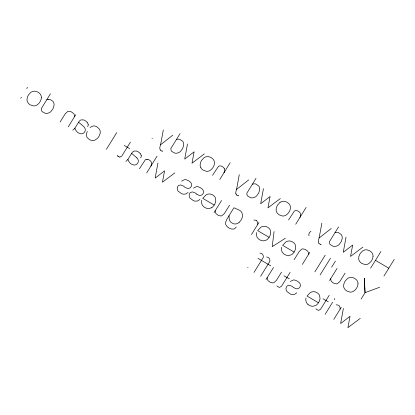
<?xml version="1.0" encoding="UTF-8"?>
<svg xmlns="http://www.w3.org/2000/svg" width="415" height="415" viewBox="0 0 415 415"><rect width="100%" height="100%" fill="white"/><g stroke="black" fill="none" stroke-linecap="round" stroke-linejoin="round"><path stroke-width="0.62" d="M257.782 224.302L257.648 222.471L256.921 221.019A2.355 2.303 -6.7 0 0 256.418 220.624M340.118 309.113L339.984 307.282L339.252 305.829A2.355 2.303 -6.7 0 0 338.754 305.435A4.871 4.757 -6.7 0 0 336.207 304.869M229.023 215.681L229.225 219.26L230.221 221.517A5.639 5.509 -6.7 0 0 231.186 222.549L233.884 223.867A5.302 5.177 -6.7 0 0 235.813 223.934L236.789 223.706A7.008 6.848 -6.7 0 0 239.045 222.482M274.092 231.539L272.204 246.671L285.416 238.2M157.933 162.971L155.169 178.092L164.579 170.83L162.447 182.216L174.808 172.894M187.481 143.953L184.716 159.075L194.127 151.812L191.995 163.199L204.356 153.877M263.452 188.628L260.687 203.749L270.098 196.487L267.966 207.874L280.327 198.552M346.022 237.183L343.257 252.304L352.662 245.042L350.535 256.429L362.892 247.101M343.392 308.423L340.627 323.544L350.037 316.282L347.905 327.668L360.267 318.341M160.589 144.731L163.303 129.978M236.566 189.406L239.273 174.653M319.13 237.961L321.843 223.208M150.853 166.156L151.335 165.175A2.895 2.827 -6.7 0 0 151.6 164.164M223.96 172.754L224.442 171.774A2.895 2.827 -6.7 0 0 224.707 170.762A4.798 4.689 -6.7 0 0 224.401 168.703M299.931 217.429L300.413 216.448A2.895 2.827 -6.7 0 0 300.678 215.437M87.674 126.663L88.198 125.32A2.371 2.314 -6.7 0 0 88.12 124.344M140.716 157.856L141.245 156.512A2.371 2.314 -6.7 0 0 141.162 155.537M20.75 98.215L21.362 97.224M26.726 88.556L27.483 87.332M50.423 93.821L41.194 108.766L41.453 110.457A3.782 3.699 -6.7 0 0 42.133 111.599L45.136 113.259A5.571 5.447 -6.7 0 0 47.087 113.347L48.083 113.139A7.195 7.029 -6.7 0 0 50.936 111.531L53.042 108.637L54.049 105.426A7.32 7.154 -6.7 0 0 54.085 104.502L53.805 102.821A4.83 4.721 -6.7 0 0 53.016 101.4L50.319 99.553A4.897 4.783 -6.7 0 0 48.628 99.31M60.102 122.031L65.269 113.741L67.718 111.495A3.32 3.242 -6.7 0 1 68.662 111.246L71.069 111.697L73.533 113.461A4.944 4.83 -6.7 0 1 74.332 114.836L74.664 116.465M68.252 126.824L75.732 114.737M106.432 149.275L116.75 132.598M130.455 142.075L121.808 156.045L119.925 157.072M152.051 138.563L152.274 138.211M139.466 168.734L145.183 159.977A2.096 2.049 -6.7 0 1 146.189 159.407M146.645 172.956L157.036 156.165M180.048 133.651L170.819 148.596L171.079 150.292A3.782 3.699 -6.7 0 0 171.758 151.434L174.762 153.094A5.571 5.447 -6.7 0 0 176.712 153.182L177.708 152.969A7.195 7.029 -6.7 0 0 180.561 151.361L182.667 148.471L183.674 145.255A7.32 7.154 -6.7 0 0 183.71 144.337L183.43 142.651A4.83 4.721 -6.7 0 0 182.642 141.235L179.944 139.388A4.897 4.783 -6.7 0 0 178.248 139.139L176.458 139.482M212.573 175.332L218.29 166.576A2.096 2.049 -6.7 0 1 219.296 166.005A3.476 3.398 -6.7 0 1 221.003 166.005A6.251 6.106 -6.7 0 1 222.99 167.032A4.788 4.679 -6.7 0 1 224.37 168.708M219.753 179.555L230.143 162.763M214.067 212.568L221.543 200.481M229.568 205.197L224.375 213.523L221.901 215.738A3.32 3.242 -6.7 0 1 220.962 215.976L218.586 215.53L216.168 213.777A4.586 4.482 -6.7 0 1 215.421 212.413L215.167 210.789M256.019 178.326L246.79 193.271L247.05 194.967A3.782 3.699 -6.7 0 0 247.729 196.108L250.733 197.768A5.571 5.447 -6.7 0 0 252.683 197.856L253.679 197.644A7.195 7.029 -6.7 0 0 256.532 196.036L258.638 193.146L259.645 189.93A7.32 7.154 -6.7 0 0 259.681 189.012L259.401 187.326A4.83 4.721 -6.7 0 0 258.612 185.91L255.915 184.063A4.897 4.783 -6.7 0 0 254.224 183.814L252.429 184.156M251.469 234.563L258.95 222.476M247.776 267.644L247.994 267.286M253.996 272.442L262.897 258.052A2.827 2.76 -6.7 0 0 263.307 256.595L263.198 255.765A4.747 4.638 -6.7 0 0 263.037 255.256L262.825 254.794A3.253 3.175 -6.7 0 0 261.642 253.544L261.481 253.492A8.855 8.653 -6.7 0 0 261.149 253.394L259.977 253.093M288.544 220.007L294.261 211.251A2.096 2.049 -6.7 0 1 295.267 210.68A3.476 3.398 -6.7 0 1 296.979 210.68A6.251 6.106 -6.7 0 1 298.961 211.707A4.788 4.679 -6.7 0 1 300.341 213.383A4.798 4.689 -6.7 0 1 300.636 215.432M260.594 276.323L269.496 261.932A2.827 2.76 -6.7 0 0 269.906 260.47L269.792 259.645A4.747 4.638 -6.7 0 0 269.631 259.136L269.423 258.675A3.253 3.175 -6.7 0 0 268.24 257.425L268.08 257.367A8.855 8.653 -6.7 0 0 267.748 257.274L266.575 256.973M295.724 224.23L306.114 207.438M266.036 279.523L273.516 267.436M281.536 272.152L276.343 280.478L273.869 282.693A3.32 3.242 -6.7 0 1 272.93 282.926L270.554 282.48L268.137 280.732A4.586 4.482 -6.7 0 1 267.39 279.368L267.136 277.744M294.157 259.666L299.324 251.381L301.772 249.13A3.32 3.242 -6.7 0 1 302.722 248.886L305.129 249.332L307.593 251.101A4.944 4.83 -6.7 0 1 308.392 252.47L308.719 254.099M290.121 272.365L281.474 286.334L279.591 287.356A3.377 3.299 -6.7 0 1 278.211 286.848A6.899 6.739 -6.7 0 1 277.225 286.205L276.878 285.831M302.312 264.464L309.787 252.372M338.588 226.881L329.36 241.826L329.619 243.522A3.782 3.699 -6.7 0 0 330.299 244.663L333.302 246.323A5.571 5.447 -6.7 0 0 335.253 246.406L336.249 246.199A7.195 7.029 -6.7 0 0 339.096 244.591L341.208 241.696L342.214 238.485A7.32 7.154 -6.7 0 0 342.251 237.562L341.97 235.881A4.83 4.721 -6.7 0 0 341.182 234.459L338.484 232.618A4.897 4.783 -6.7 0 0 336.788 232.369L334.998 232.711M331.601 267.26L335.403 261.108M329.577 280.499L337.058 268.406M329.194 295.34L320.546 309.31L318.663 310.332A3.377 3.299 -6.7 0 1 317.283 309.823A6.899 6.739 -6.7 0 1 316.297 309.18L315.95 308.807M345.078 273.127L339.885 281.453L337.411 283.663A3.32 3.242 -6.7 0 1 336.472 283.901L334.096 283.455L331.678 281.702A4.586 4.482 -6.7 0 1 330.937 280.338L330.677 278.719M325.158 314.29L332.638 302.203M333.805 319.374L341.28 307.287M370.595 268.225L380.913 251.547M361.097 299.085L365.029 292.731L364.323 278.356L365.013 292.668L379.59 287.284M383.932 276.063L394.25 259.385M314.892 271.809L325.184 255.204M320.141 274.896L330.433 258.291M236.275 226.984L234.838 228.546A3.626 3.543 -6.7 0 1 233.712 229.038C230.605 229.583 227.254 227.565 225.89 224.811A4.456 4.358 -6.7 0 1 225.604 223.571L225.796 221.818L226.782 219.379L233.92 207.759L239.398 210.146A14.032 13.711 -6.7 0 1 240.404 210.877L240.638 211.064A5.016 4.902 -6.7 0 1 241.758 212.407L242.427 214.472A8.461 8.264 -6.7 0 1 242.505 215.463A7.709 7.532 -6.7 0 1 242.293 217.315L241.447 219.494A11.926 11.651 -6.7 0 1 240.882 220.432L239.045 222.482M87.285 131.462L86.476 133.557L86.787 136.877A4.466 4.363 -6.7 0 0 87.119 137.541L89.671 139.829L92.255 140.54A7.107 6.941 -6.7 0 0 94.76 140.203L97.12 138.672A13.088 12.787 -6.7 0 0 99.133 136.058L100.254 133.08L100.129 130.684A10.002 9.773 -6.7 0 0 99.335 129.2A10.915 10.665 -6.7 0 0 98.926 128.614L96.721 126.705A7.216 7.05 -6.7 0 0 94.916 126.046L93.946 125.927A3.777 3.694 -6.7 0 0 93.022 126.03L90.589 127.146A12.948 12.652 -6.7 0 0 90.039 127.55M188.062 192.461L185.899 193.971L183.342 194.184A8.072 7.89 -6.7 0 1 181.376 193.577L178.097 191.071A4.674 4.565 -6.7 0 1 177.459 189.8L177.226 188.13L177.739 186.496A3.73 3.647 -6.7 0 1 178.647 185.489L180.489 184.924L183.197 185.899A8.528 8.331 -6.7 0 1 184.576 187.056L187.388 188.446A3.963 3.875 -6.7 0 0 188.493 188.457L190.252 187.824L191.351 186.376A3.232 3.159 -6.7 0 0 191.585 185.624L191.595 184.535A4.767 4.658 -6.7 0 0 191.393 183.689L191.05 182.948A3.569 3.486 -6.7 0 0 190.563 182.32L189.224 181.215A12.907 12.611 -6.7 0 0 188.4 180.691L186.522 179.866A5.431 5.307 -6.7 0 0 184.462 179.679L181.62 181.163M199.937 199.439L197.768 200.953L195.211 201.161A8.072 7.89 -6.7 0 1 193.245 200.559L189.971 198.054A4.674 4.565 -6.7 0 1 189.333 196.783L189.1 195.112L189.614 193.478A3.73 3.647 -6.7 0 1 190.521 192.467L192.358 191.901L195.071 192.876A8.528 8.331 -6.7 0 1 196.445 194.038M296.798 292.793L294.634 294.308L292.077 294.515A8.072 7.89 -6.7 0 1 290.111 293.913L286.832 291.408A4.674 4.565 -6.7 0 1 286.194 290.137L285.961 288.467L286.475 286.832A3.73 3.647 -6.7 0 1 287.382 285.821L289.224 285.255L291.932 286.231A8.528 8.331 -6.7 0 1 293.312 287.393L296.123 288.783A3.963 3.875 -6.7 0 0 297.228 288.788L298.987 288.16L300.087 286.708A3.232 3.159 -6.7 0 0 300.32 285.956L300.33 284.866A4.767 4.658 -6.7 0 0 300.128 284.021L299.786 283.284A3.569 3.486 -6.7 0 0 299.298 282.656L297.96 281.552A12.907 12.611 -6.7 0 0 297.135 281.028L295.257 280.203A5.431 5.307 -6.7 0 0 293.198 280.011L290.355 281.5M172.749 135.223L160.548 144.773L160.138 146.168A10.557 10.313 -6.7 0 0 160.081 146.402L159.832 147.605A2.983 2.915 -6.7 0 0 159.884 148.819A3.393 3.315 -6.7 0 0 160.361 149.945M248.72 179.897L236.519 189.448L236.109 190.843A10.557 10.313 -6.7 0 0 236.052 191.076L235.803 192.28A2.983 2.915 -6.7 0 0 235.855 193.494M331.289 228.447L319.088 238.003L318.679 239.398A10.557 10.313 -6.7 0 0 318.621 239.626L318.372 240.835A2.983 2.915 -6.7 0 0 318.424 242.049A3.393 3.315 -6.7 0 0 318.896 243.174M193.494 188.145L196.337 186.662A5.431 5.307 -6.7 0 1 198.391 186.849L200.274 187.673A12.907 12.611 -6.7 0 1 201.099 188.197L202.432 189.302A3.569 3.486 -6.7 0 1 202.919 189.93L203.267 190.667A4.767 4.658 -6.7 0 1 203.469 191.512L203.454 192.607A3.232 3.159 -6.7 0 1 203.22 193.354L202.121 194.806L200.362 195.434A3.963 3.875 -6.7 0 1 199.262 195.429L196.445 194.044M280.026 202.416L277.817 204.73A13.695 13.379 -6.7 0 0 277.018 206.105L276.271 208.086L276.12 210.374A5.608 5.478 -6.7 0 0 276.452 211.65L276.846 212.454A7.211 7.045 -6.7 0 0 279.362 214.939L282.49 216.002A5.587 5.457 -6.7 0 0 284.182 215.888A5.867 5.732 -6.7 0 0 285.147 215.587A6.412 6.261 -6.7 0 0 286.028 215.152C288.596 213.476 290.49 210.462 290.479 207.344A5.665 5.535 -6.7 0 0 290.21 205.939A6.417 6.267 -6.7 0 0 288.674 203.454L287.45 202.489A9 8.793 -6.7 0 0 286.49 201.955L284.462 201.327A5.81 5.675 -6.7 0 0 282.454 201.384L281.785 201.56A6.458 6.308 -6.7 0 0 280.026 202.421M211.292 207.858L208.906 208.538A5.452 5.328 -6.7 0 1 207.095 208.423L206.385 208.211A10.157 9.924 -6.7 0 1 203.77 206.784L202.162 204.979L201.529 202.39A26.513 25.901 -6.7 0 1 201.752 200.269M46.833 99.652L48.628 99.31M310.965 231.305L309.621 232.384L308.812 234.33A2.848 2.786 -6.7 0 0 308.936 235.481L309.087 235.85M136.639 151.091L136.955 151.148A5.613 5.488 -6.7 0 1 137.536 151.449L137.687 151.532A9.836 9.607 -6.7 0 1 140.234 153.591M136.286 151.055L134.356 151.055A3.33 3.258 -6.7 0 0 133.298 151.501L132.338 152.388A14.738 14.395 -6.7 0 0 131.705 153.301L128.002 159.241A9.182 8.974 -6.7 0 1 127.073 160.356L126.798 160.615A5.354 5.229 -6.7 0 1 125.807 161.331M162.747 151.133L162.099 151.039M238.718 195.807L238.075 195.714M321.288 244.357L320.639 244.269M375.466 260.355L388.798 268.199M124.298 145.478L129.615 148.606M214.171 205.057L202.779 198.36L205.85 195.091A7.014 6.853 -6.7 0 1 206.634 194.614A5.151 5.037 -6.7 0 1 207.765 194.184L208.693 194.028A6.178 6.033 -6.7 0 1 211.251 194.324L211.562 194.438A8.004 7.818 -6.7 0 1 213.777 195.735L214.016 195.947A6.126 5.986 -6.7 0 1 215.318 197.675L215.81 201.068L214.929 203.926A37.428 36.572 -6.7 0 1 213.839 205.607L212.688 206.924A6.168 6.028 -6.7 0 1 211.292 207.858M269.055 237.333L257.663 230.631L260.734 227.368A7.014 6.853 -6.7 0 1 261.517 226.891A5.151 5.037 -6.7 0 1 262.648 226.46L263.577 226.3A6.178 6.033 -6.7 0 1 266.139 226.595L266.446 226.709A8.004 7.818 -6.7 0 1 268.666 228.011L268.899 228.224A6.126 5.986 -6.7 0 1 270.207 229.952L270.694 233.339L269.817 236.197A37.428 36.572 -6.7 0 1 268.723 237.883L267.571 239.201A6.168 6.028 -6.7 0 1 266.181 240.135L263.79 240.809A5.452 5.328 -6.7 0 1 261.984 240.7L261.274 240.487A10.157 9.924 -6.7 0 1 258.654 239.061L257.046 237.25L256.418 234.667A26.513 25.901 -6.7 0 1 256.641 232.545M294.069 252.04L282.677 245.343L285.748 242.075A7.014 6.853 -6.7 0 1 286.532 241.597A5.151 5.037 -6.7 0 1 287.662 241.167L288.591 241.011A6.178 6.033 -6.7 0 1 291.148 241.307L291.46 241.421A8.004 7.818 -6.7 0 1 293.675 242.723L293.913 242.931A6.126 5.986 -6.7 0 1 295.215 244.658L295.708 248.051L294.832 250.909A37.428 36.572 -6.7 0 1 293.737 252.59L292.585 253.913A6.168 6.028 -6.7 0 1 291.19 254.841L288.804 255.521A5.452 5.328 -6.7 0 1 286.993 255.407L286.288 255.194A10.157 9.924 -6.7 0 1 283.668 253.767L282.06 251.962L281.427 249.374A26.513 25.901 -6.7 0 1 281.655 247.252M257.959 258.322L264.168 261.974M264.557 262.202L270.767 265.854M283.969 275.768L289.281 278.89M323.041 298.743L328.353 301.866M318.409 302.748L307.017 296.045L310.088 292.783A7.014 6.853 -6.7 0 1 310.871 292.305A5.151 5.037 -6.7 0 1 312.002 291.875L312.931 291.719A6.178 6.033 -6.7 0 1 315.488 292.01L315.799 292.124A8.004 7.818 -6.7 0 1 318.014 293.426L318.253 293.638A6.126 5.986 -6.7 0 1 319.555 295.366L320.048 298.753L319.166 301.612A37.428 36.572 -6.7 0 1 318.077 303.298L316.925 304.615A6.168 6.028 -6.7 0 1 315.53 305.549L313.143 306.223A5.452 5.328 -6.7 0 1 311.333 306.114L310.622 305.902A10.157 9.924 -6.7 0 1 308.008 304.475M308.008 304.475L306.4 302.67L305.767 300.081A26.513 25.901 -6.7 0 1 305.99 297.96M117.564 155.91L117.206 155.542M131.68 153.462L136.084 157.166A12.72 12.429 -6.7 0 1 136.862 157.856M78.637 122.269L83.036 125.973A12.72 12.429 -6.7 0 1 83.82 126.663A5.421 5.296 -6.7 0 1 84.909 128.225L85.257 129.387A3.6 3.517 -6.7 0 1 85.168 130.761L84.795 131.674A5.25 5.13 -6.7 0 1 84.385 132.302L83.586 133.101A3.403 3.325 -6.7 0 1 82.424 133.666L81.994 133.755A4.653 4.544 -6.7 0 1 80.292 133.682L78.311 132.878A6.583 6.433 -6.7 0 1 77.216 132.069L75.852 130.388L74.83 128.162M200.876 167.779L200.481 166.975A5.608 5.478 -6.7 0 1 200.149 165.699L200.3 163.411L201.047 161.43A13.695 13.379 -6.7 0 1 201.846 160.055L204.056 157.742A6.458 6.308 -6.7 0 1 205.814 156.88L206.483 156.709A5.81 5.675 -6.7 0 1 208.491 156.652L210.519 157.28A9 8.793 -6.7 0 1 211.479 157.814L212.703 158.784A6.417 6.267 -6.7 0 1 214.244 161.264A5.665 5.535 -6.7 0 1 214.508 162.67C214.519 165.787 212.625 168.801 210.052 170.477A6.412 6.261 -6.7 0 1 209.176 170.913A5.867 5.732 -6.7 0 1 208.211 171.213A5.587 5.457 -6.7 0 1 206.52 171.328L203.392 170.264A7.211 7.045 -6.7 0 1 200.87 167.785M127.877 159.355L128.899 161.58L130.258 163.261A6.583 6.433 -6.7 0 0 131.358 164.07L133.334 164.88A4.653 4.544 -6.7 0 0 135.036 164.952L135.472 164.859A3.403 3.325 -6.7 0 0 136.628 164.299L137.432 163.494A5.25 5.13 -6.7 0 0 137.837 162.867L138.211 161.959A3.6 3.517 -6.7 0 0 138.304 160.579L137.946 159.417A5.421 5.296 -6.7 0 0 136.857 157.866M72.765 130.139A5.354 5.229 -6.7 0 0 73.746 129.418L74.026 129.158A9.182 8.974 -6.7 0 0 74.954 128.043L78.658 122.109A14.738 14.395 -6.7 0 1 79.286 121.196L80.256 120.309A3.33 3.258 -6.7 0 1 81.309 119.862L83.913 119.956A5.613 5.488 -6.7 0 1 84.489 120.257L84.639 120.34A9.836 9.607 -6.7 0 1 87.192 122.399M87.14 122.446A4.005 3.911 -6.7 0 1 88.172 124.329M118.534 156.574A6.899 6.739 -6.7 0 1 117.559 155.916M119.919 157.093A3.377 3.299 -6.7 0 1 118.54 156.564M140.182 153.643A4.005 3.911 -6.7 0 1 141.214 155.526M151.558 164.158A4.798 4.689 -6.7 0 0 151.293 162.104A4.788 4.679 -6.7 0 0 149.877 160.444A6.251 6.106 -6.7 0 0 147.896 159.422M146.194 159.422A3.476 3.398 -6.7 0 1 147.901 159.407M253.871 220.059A4.871 4.757 -6.7 0 1 256.434 220.588M162.083 151.112A3.299 3.221 -6.7 0 1 160.309 149.986M238.054 195.787A3.299 3.221 -6.7 0 1 236.28 194.661M236.332 194.619A3.393 3.315 -6.7 0 1 235.87 193.489M320.624 244.342A3.299 3.221 -6.7 0 1 318.85 243.216M41.386 97.618C41.204 100.596 39.415 103.449 36.925 105.062A6.412 6.261 -6.7 0 1 36.043 105.498A5.867 5.732 -6.7 0 1 35.078 105.794A5.587 5.457 -6.7 0 1 33.392 105.908L30.259 104.845A7.211 7.045 -6.7 0 1 27.738 102.37L27.349 101.556A5.608 5.478 -6.7 0 1 27.017 100.285L27.167 97.997L27.919 96.015A13.695 13.379 -6.7 0 1 28.713 94.641L30.923 92.327A6.458 6.308 -6.7 0 1 32.681 91.466L33.35 91.295A5.81 5.675 -6.7 0 1 35.363 91.233L37.386 91.86A9 8.793 -6.7 0 1 38.346 92.395L39.57 93.365A6.417 6.267 -6.7 0 1 41.111 95.849A5.665 5.535 -6.7 0 1 41.376 97.255L41.386 97.618M358.01 283.808C357.834 286.791 356.039 289.639 353.549 291.252A6.412 6.261 -6.7 0 1 352.672 291.688A5.867 5.732 -6.7 0 1 351.702 291.984A5.587 5.457 -6.7 0 1 350.016 292.098L346.883 291.034A7.211 7.045 -6.7 0 1 344.362 288.56L343.973 287.745A5.608 5.478 -6.7 0 1 343.646 286.475L343.791 284.187L344.543 282.205A13.695 13.379 -6.7 0 1 345.342 280.831L347.547 278.517A6.458 6.308 -6.7 0 1 349.311 277.656L349.975 277.485A5.81 5.675 -6.7 0 1 351.987 277.422L354.011 278.05A9 8.793 -6.7 0 1 354.975 278.584L356.195 279.554A6.417 6.267 -6.7 0 1 357.735 282.039A5.665 5.535 -6.7 0 1 358 283.445L358.01 283.808M373.054 256.263C372.877 259.245 371.083 262.093 368.593 263.707A6.412 6.261 -6.7 0 1 367.716 264.142A5.867 5.732 -6.7 0 1 366.746 264.438A5.587 5.457 -6.7 0 1 365.06 264.552L361.927 263.489A7.211 7.045 -6.7 0 1 359.411 261.014L359.022 260.2A5.608 5.478 -6.7 0 1 358.69 258.929L358.84 256.641L359.587 254.66A13.695 13.379 -6.7 0 1 360.386 253.285L362.596 250.971A6.458 6.308 -6.7 0 1 364.354 250.11L365.024 249.939A5.81 5.675 -6.7 0 1 367.031 249.877L369.06 250.504A9 8.793 -6.7 0 1 370.019 251.039L371.243 252.009A6.417 6.267 -6.7 0 1 372.784 254.494A5.665 5.535 -6.7 0 1 373.049 255.899L373.054 256.263M334.283 299.044L334.76 299.028L334.283 299.044"/></g></svg>
